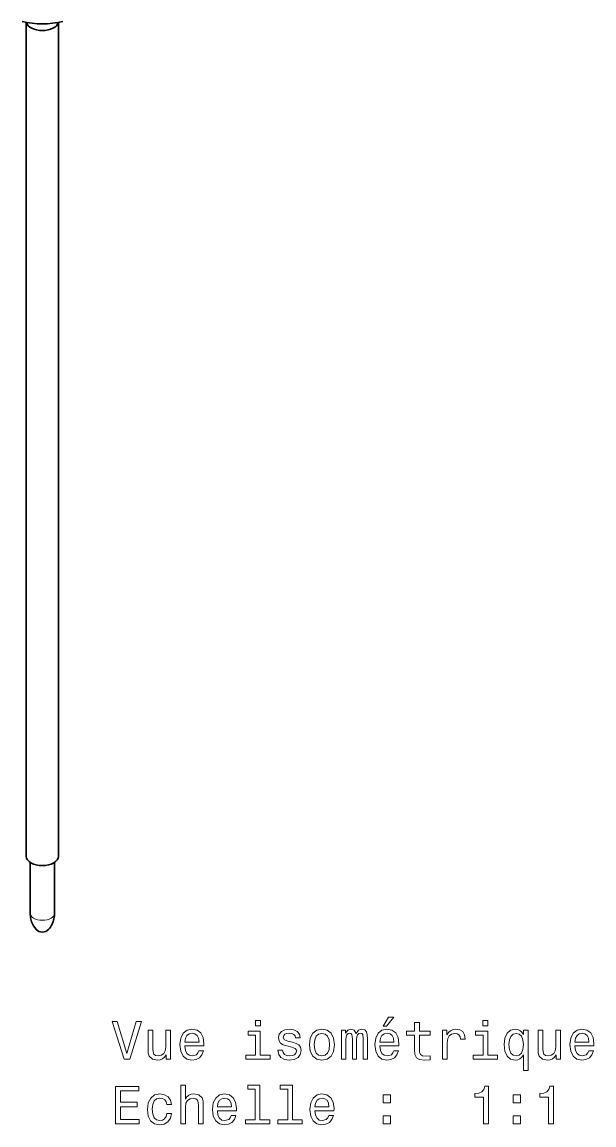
# Model space of a CAD drawing. Extents: x 386 to 1090, y 188 to 736.
# Drawn here: x 708.7 to 762.1, y 565.6 to 668.5 of the extents above; entities that cross this region are included whole.
import ezdxf

# ---------------------------------------------------------------- set-up
doc = ezdxf.new("R2010")
doc.units = 0

msp = doc.modelspace()

# ---------------------------------------------------------------- linework, layer by layer
at = {"color": 7, "lineweight": 35}
for p, q in [((709.09, 590.64), (709.09, 668.51)), ((712.09, 590.64), (712.09, 668.51))]:
    msp.add_line(p, q, dxfattribs=at)
at = {"color": 7, "lineweight": 35, "ltscale": 0.118781}
for p, q in [((709.44, 585.33), (709.44, 590.08)), ((711.74, 585.33), (711.74, 590.08))]:
    msp.add_line(p, q, dxfattribs=at)
at = {"color": 7, "lineweight": 35}
msp.add_lwpolyline([(709.44, 585.33), (709.48, 584.9), (709.59, 584.51), (709.76, 584.16), (709.97, 583.86), (710.02, 583.81)], dxfattribs=at)
at = {"color": 7, "lineweight": 13}
for points in [[(719.37, 575.21), (718.49, 572.22), (717.59, 575.21), (717.11, 575.21), (718.24, 571.7), (718.75, 571.7), (719.85, 575.21)], [(730.97, 575.32), (730.5, 575.32), (730.5, 574.82), (730.97, 574.82)], [(742.43, 574.78), (742.73, 574.78), (743.43, 575.63), (742.94, 575.63)], [(745.37, 573.94), (745.37, 572.58), (745.4, 572.14), (745.54, 571.84), (745.82, 571.67), (746.3, 571.6), (746.83, 571.63), (746.83, 572.01), (746.44, 571.98), (746.1, 572.02), (745.91, 572.15), (745.83, 572.36), (745.81, 572.66), (745.81, 573.94), (746.83, 573.94), (746.83, 574.32), (745.81, 574.32), (745.81, 575.11), (745.37, 575.11), (745.37, 574.32), (744.6, 574.32), (744.6, 573.94)], [(752.22, 575.32), (751.75, 575.32), (751.75, 574.82), (752.22, 574.82)], [(722.57, 574.41), (722.13, 574.41), (722.13, 572.85), (722.08, 572.48), (721.93, 572.22), (721.71, 572.06), (721.41, 572.01), (721.17, 572.05), (721.02, 572.17), (720.94, 572.38), (720.92, 572.67), (720.92, 574.41), (720.47, 574.41), (720.47, 572.63), (720.49, 572.27), (720.58, 571.97), (720.88, 571.7), (721.34, 571.6), (721.6, 571.64), (721.81, 571.73), (722, 571.89), (722.15, 572.11), (722.15, 571.7), (722.57, 571.7)], [(723.91, 572.93), (725.69, 572.93), (725.69, 573.13), (725.61, 573.71), (725.39, 574.15), (725.04, 574.41), (724.57, 574.5), (724.11, 574.4), (723.75, 574.12), (723.53, 573.66), (723.45, 573.06), (723.52, 572.44), (723.75, 571.98), (724.1, 571.7), (724.55, 571.6), (724.95, 571.67), (725.27, 571.84), (725.5, 572.11), (725.64, 572.48), (725.2, 572.48), (725.11, 572.28), (724.98, 572.12), (724.61, 572), (724.32, 572.06), (724.1, 572.24), (723.96, 572.52), (723.91, 572.91)], [(723.91, 573.3), (723.97, 573.65), (724.1, 573.9), (724.31, 574.06), (724.58, 574.12), (724.85, 574.06), (725.06, 573.9), (725.18, 573.65), (725.23, 573.3)], [(730.95, 572.07), (730.95, 574.32), (729.81, 574.32), (729.81, 573.94), (730.51, 573.94), (730.51, 572.07), (729.6, 572.07), (729.6, 571.7), (731.87, 571.7), (731.87, 572.07)], [(733.96, 573.28), (733.53, 573.38), (733.21, 573.5), (733.1, 573.73), (733.14, 573.9), (733.24, 574.02), (733.41, 574.1), (733.66, 574.13), (733.9, 574.1), (734.08, 574.01), (734.2, 573.87), (734.25, 573.69), (734.69, 573.69), (734.69, 573.7), (734.61, 574.03), (734.41, 574.28), (734.08, 574.44), (733.66, 574.5), (733.23, 574.44), (732.92, 574.28), (732.72, 574.03), (732.66, 573.72), (732.71, 573.42), (732.85, 573.2), (733.08, 573.05), (733.42, 572.95), (733.91, 572.83), (734.21, 572.7), (734.3, 572.6), (734.33, 572.45), (734.28, 572.26), (734.16, 572.12), (733.96, 572.03), (733.7, 572), (733.42, 572.03), (733.22, 572.13), (733.08, 572.31), (733.03, 572.54), (732.6, 572.54), (732.67, 572.14), (732.88, 571.85), (733.21, 571.67), (733.66, 571.6), (734.13, 571.67), (734.48, 571.85), (734.69, 572.13), (734.77, 572.5), (734.71, 572.82), (734.56, 573.03), (734.3, 573.17)], [(735.54, 573.05), (735.62, 572.44), (735.85, 571.98), (736.22, 571.7), (736.71, 571.6), (737.2, 571.7), (737.57, 571.98), (737.8, 572.43), (737.89, 573.05), (737.8, 573.67), (737.57, 574.13), (737.2, 574.4), (736.71, 574.5), (736.22, 574.4), (735.85, 574.12), (735.62, 573.67)], [(735.99, 573.06), (736.04, 573.51), (736.18, 573.84), (736.4, 574.04), (736.71, 574.11), (737.01, 574.04), (737.24, 573.84), (737.38, 573.51), (737.43, 573.06), (737.38, 572.6), (737.24, 572.27), (737.01, 572.06), (736.71, 572), (736.4, 572.06), (736.18, 572.27), (736.04, 572.6)], [(738.53, 571.7), (738.93, 571.7), (738.93, 573.51), (738.96, 573.78), (739.04, 573.98), (739.15, 574.1), (739.3, 574.14), (739.42, 574.1), (739.5, 574), (739.55, 573.83), (739.56, 573.6), (739.56, 571.7), (739.94, 571.7), (739.94, 573.51), (739.97, 573.78), (740.04, 573.97), (740.17, 574.1), (740.32, 574.14), (740.44, 574.1), (740.52, 574), (740.57, 573.6), (740.57, 571.7), (740.98, 571.7), (740.98, 573.57), (740.95, 573.96), (740.87, 574.26), (740.71, 574.44), (740.45, 574.5), (740.14, 574.4), (739.9, 574.11), (739.72, 574.4), (739.4, 574.5), (739.12, 574.4), (738.92, 574.12), (738.92, 574.41), (738.53, 574.41)], [(742.13, 572.93), (743.9, 572.93), (743.91, 573.13), (743.83, 573.71), (743.6, 574.15), (743.25, 574.41), (742.78, 574.5), (742.32, 574.4), (741.97, 574.12), (741.74, 573.66), (741.66, 573.06), (741.74, 572.44), (741.97, 571.98), (742.31, 571.7), (742.77, 571.6), (743.16, 571.67), (743.48, 571.84), (743.72, 572.11), (743.86, 572.48), (743.42, 572.48), (743.33, 572.28), (743.2, 572.12), (742.82, 572), (742.54, 572.06), (742.32, 572.24), (742.18, 572.52), (742.13, 572.91)], [(742.13, 573.3), (742.18, 573.65), (742.32, 573.9), (742.53, 574.06), (742.8, 574.12), (743.07, 574.06), (743.27, 573.9), (743.4, 573.65), (743.44, 573.3)], [(747.98, 571.7), (748.42, 571.7), (748.42, 573.25), (748.47, 573.62), (748.6, 573.89), (748.82, 574.05), (749.12, 574.11), (749.34, 574.07), (749.51, 573.97), (749.61, 573.8), (749.65, 573.57), (750.1, 573.57), (750.04, 573.97), (749.87, 574.27), (749.59, 574.44), (749.21, 574.5), (748.96, 574.46), (748.73, 574.36), (748.54, 574.19), (748.38, 573.96), (748.38, 574.41), (747.98, 574.41)], [(752.2, 572.07), (752.2, 574.32), (751.06, 574.32), (751.06, 573.94), (751.76, 573.94), (751.76, 572.07), (750.85, 572.07), (750.85, 571.7), (753.12, 571.7), (753.12, 572.07)], [(755.55, 573.99), (755.39, 574.22), (755.21, 574.38), (755.01, 574.47), (754.77, 574.5), (754.34, 574.4), (754.01, 574.12), (753.79, 573.67), (753.72, 573.06), (753.79, 572.44), (754.01, 571.99), (754.34, 571.7), (754.77, 571.6), (755.01, 571.63), (755.21, 571.72), (755.39, 571.88), (755.55, 572.11), (755.55, 570.65), (755.99, 570.65), (755.99, 574.41), (755.55, 574.41)], [(754.17, 573.06), (754.22, 573.51), (754.36, 573.83), (754.57, 574.04), (754.85, 574.11), (755.14, 574.04), (755.36, 573.84), (755.49, 573.51), (755.54, 573.06), (755.49, 572.6), (755.36, 572.27), (755.14, 572.07), (754.85, 572), (754.57, 572.07), (754.36, 572.27), (754.22, 572.6)], [(759.01, 574.41), (758.56, 574.41), (758.56, 572.85), (758.51, 572.48), (758.37, 572.22), (758.14, 572.06), (757.84, 572.01), (757.6, 572.05), (757.45, 572.17), (757.37, 572.38), (757.35, 572.67), (757.35, 574.41), (756.9, 574.41), (756.9, 572.63), (756.92, 572.27), (757.01, 571.97), (757.31, 571.7), (757.78, 571.6), (758.03, 571.64), (758.25, 571.73), (758.43, 571.89), (758.58, 572.11), (758.58, 571.7), (759.01, 571.7)], [(760.34, 572.93), (762.12, 572.93), (762.12, 573.13), (762.04, 573.71), (761.82, 574.15), (761.47, 574.41), (761, 574.5), (760.54, 574.4), (760.19, 574.12), (759.96, 573.66), (759.88, 573.06), (759.96, 572.44), (760.18, 571.98), (760.53, 571.7), (760.98, 571.6), (761.38, 571.67), (761.7, 571.84), (761.94, 572.11), (762.07, 572.48), (761.63, 572.48), (761.54, 572.28), (761.41, 572.12), (761.04, 572), (760.75, 572.06), (760.54, 572.24), (760.39, 572.52), (760.34, 572.91)], [(760.34, 573.3), (760.4, 573.65), (760.54, 573.9), (760.74, 574.06), (761.01, 574.12), (761.28, 574.06), (761.49, 573.9), (761.61, 573.65), (761.66, 573.3)], [(717.44, 565.65), (719.65, 565.65), (719.65, 566.08), (717.9, 566.08), (717.9, 567.26), (719.46, 567.26), (719.46, 567.68), (717.9, 567.68), (717.9, 568.73), (719.61, 568.73), (719.61, 569.15), (717.44, 569.15)], [(723.52, 565.65), (723.97, 565.65), (723.97, 567.22), (724.01, 567.58), (724.16, 567.84), (724.39, 568), (724.69, 568.06), (724.93, 568.01), (725.08, 567.87), (725.16, 567.65), (725.18, 567.34), (725.18, 565.65), (725.63, 565.65), (725.63, 567.43), (725.61, 567.79), (725.51, 568.09), (725.22, 568.36), (724.75, 568.46), (724.5, 568.42), (724.28, 568.33), (724.1, 568.18), (723.97, 567.97), (723.97, 569.27), (723.52, 569.27)], [(730.48, 568.9), (730.48, 566.03), (729.56, 566.03), (729.56, 565.65), (731.83, 565.65), (731.83, 566.03), (730.92, 566.03), (730.92, 569.27), (729.78, 569.27), (729.78, 568.9)], [(733.51, 568.9), (733.51, 566.03), (732.6, 566.03), (732.6, 565.65), (734.86, 565.65), (734.86, 566.03), (733.96, 566.03), (733.96, 569.27), (732.82, 569.27), (732.82, 568.9)], [(751.8, 565.65), (752.26, 565.65), (752.26, 569.18), (751.92, 569.18), (751.83, 568.87), (751.64, 568.66), (751.37, 568.54), (750.98, 568.5), (750.98, 568.15), (751.8, 568.15)], [(757.87, 565.65), (758.33, 565.65), (758.33, 569.18), (757.99, 569.18), (757.9, 568.87), (757.72, 568.66), (757.44, 568.54), (757.06, 568.5), (757.06, 568.15), (757.87, 568.15)], [(722.21, 567.46), (722.65, 567.46), (722.56, 567.87), (722.34, 568.19), (722, 568.38), (721.57, 568.46), (721.08, 568.36), (720.71, 568.07), (720.48, 567.62), (720.4, 567), (720.48, 566.39), (720.7, 565.94), (721.06, 565.65), (721.55, 565.56), (721.98, 565.63), (722.32, 565.85), (722.55, 566.18), (722.66, 566.62), (722.23, 566.62), (722.16, 566.34), (722.01, 566.13), (721.81, 566), (721.57, 565.96), (721.26, 566.02), (721.04, 566.22), (720.9, 566.55), (720.85, 567.02), (720.9, 567.47), (721.04, 567.8), (721.27, 568), (721.57, 568.07), (721.83, 568.02), (722.02, 567.91), (722.16, 567.72)], [(726.95, 566.88), (728.72, 566.88), (728.73, 567.09), (728.65, 567.67), (728.42, 568.1), (728.07, 568.36), (727.6, 568.46), (727.14, 568.36), (726.79, 568.07), (726.56, 567.62), (726.48, 567.01), (726.56, 566.39), (726.79, 565.94), (727.13, 565.65), (727.59, 565.56), (727.98, 565.62), (728.3, 565.79), (728.54, 566.07), (728.68, 566.43), (728.24, 566.43), (728.15, 566.23), (728.02, 566.08), (727.64, 565.96), (727.36, 566.01), (727.14, 566.19), (727, 566.48), (726.95, 566.86)], [(726.95, 567.25), (727, 567.6), (727.14, 567.86), (727.35, 568.01), (727.62, 568.07), (727.89, 568.01), (728.09, 567.86), (728.22, 567.6), (728.26, 567.25)], [(736.06, 566.88), (737.83, 566.88), (737.84, 567.09), (737.75, 567.67), (737.53, 568.1), (737.18, 568.36), (736.71, 568.46), (736.25, 568.36), (735.9, 568.07), (735.67, 567.62), (735.59, 567.01), (735.67, 566.39), (735.89, 565.94), (736.24, 565.65), (736.7, 565.56), (737.09, 565.62), (737.41, 565.79), (737.65, 566.07), (737.79, 566.43), (737.35, 566.43), (737.26, 566.23), (737.12, 566.08), (736.75, 565.96), (736.46, 566.01), (736.25, 566.19), (736.11, 566.48), (736.06, 566.86)], [(736.06, 567.25), (736.11, 567.6), (736.25, 567.86), (736.45, 568.01), (736.73, 568.07), (736.99, 568.01), (737.2, 567.86), (737.33, 567.6), (737.37, 567.25)], [(742.43, 567.61), (743.13, 567.61), (743.13, 568.36), (742.43, 568.36)], [(754.58, 567.61), (755.27, 567.61), (755.27, 568.36), (754.58, 568.36)], [(742.43, 565.65), (743.13, 565.65), (743.13, 566.41), (742.43, 566.41)], [(754.58, 565.65), (755.27, 565.65), (755.27, 566.41), (754.58, 566.41)]]:
    msp.add_lwpolyline(points, close=True, dxfattribs=at)
at = {"color": 7, "lineweight": 35}
for centre, radius, start, end in [((709.41, 585.33), 2.33, 333.2687, 0.1233), ((709.62, 585.22), 2.1, 317.4648, 333.2445), ((710.59, 584.34), 0.781, 222.7773, 317.2232)]:
    msp.add_arc(centre, radius, start, end, dxfattribs=at)
for centre, major_axis, start_param, end_param in [((710.59, 671.27), (-5.01, 0), 1.18182, 1.959773), ((710.59, 668.62), (1.5, 0), 3.27192, 6.152858), ((710.59, 668.62), (-1.5, 0), 0.130327, 3.011266), ((710.59, 590.64), (1.5, 0), 3.141593, 6.283185)]:
    msp.add_ellipse(centre, major_axis=major_axis, ratio=0.57735, start_param=start_param, end_param=end_param, dxfattribs=at)
at = {"color": 7, "lineweight": 13}
for centre, major_axis, start_param, end_param in [((710.59, 585.33), (1.15, 0), 3.141622, 6.283214), ((710.59, 583.98), (0.65, 0), 3.632239, 5.792555)]:
    msp.add_ellipse(centre, major_axis=major_axis, ratio=0.57735, start_param=start_param, end_param=end_param, dxfattribs=at)

doc.saveas('drawing.dxf')
